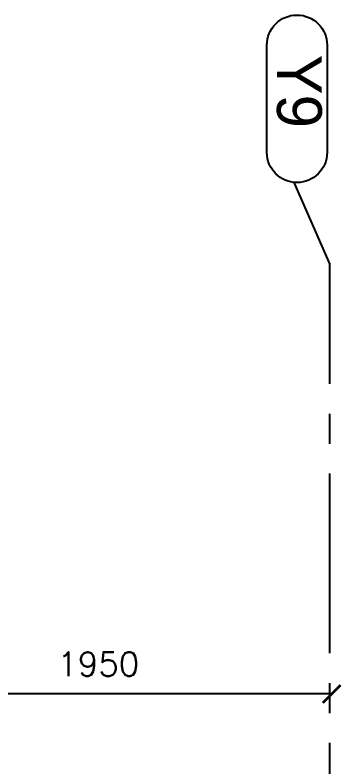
# Model space of a CAD drawing. Header units: millimetres. Extents: x -414464 to 1686, y -90036 to 108605.
# Drawn here: x -112074 to -110708, y -44368 to -41227 of the extents above; entities that cross this region are included whole.
import ezdxf

# ---------------------------------------------------------------- set-up
doc = ezdxf.new("R2010")
doc.units = ezdxf.units.MM
doc.header["$LTSCALE"] = 1000
doc.header["$MEASUREMENT"] = 0
for name, pattern in [('$1$AUDIT_D_120904163729-0', [0]), ('$36$HIDDEN', [0.375, 0.25, -0.125]), ('AUDIT_D_120904163729-0', [0]), ('T8(T9 IS SIMILAR) - DIMENSION & TEXTING$1$AUDIT_D_120904163729-0', [0]), ('T8(T9 IS SIMILAR) - DIMENSION & TEXTING$1$T8 - TYPICAL FLOOR CORE$0$( Hidden )', [0.375, 0.25, -0.125]), ('T8_REFUGE COLUMNS$1$AUDIT_D_120904163729-0', [0]), ('T8_REFUGE COLUMNS$1$CENTER2', [1.125, 0.75, -0.125, 0.125, -0.125])]:
    doc.linetypes.add(name, pattern=pattern)
doc.layers.get('0').update_dxf_attribs({"linetype": 'AUDIT_D_120904163729-0'})
for name, color, linetype in [('$0$A-HATCH -160', 251, '$1$AUDIT_D_120904163729-0'), ('$21$A-DIMENSIONS', 2, '$36$HIDDEN'), ('a-rcc', 3, 'Continuous'), ('T8(T9 IS SIMILAR) - DIMENSION & TEXTING$1$A-PLUMBING', 7, 'T8(T9 IS SIMILAR) - DIMENSION & TEXTING$1$AUDIT_D_120904163729-0'), ('T8(T9 IS SIMILAR) - DIMENSION & TEXTING$1$U-TI-TEXT', 7, 'Continuous'), ('T8(T9 IS SIMILAR)$1$$6$a-beam 2', 50, 'Continuous'), ('T8_REFUGE COLUMNS$1$A-CENTERLINE', 193, 'T8_REFUGE COLUMNS$1$CENTER2'), ('T8_REFUGE COLUMNS$1$A-COLUMN GRID NUMBERING', 4, 'T8_REFUGE COLUMNS$1$AUDIT_D_120904163729-0'), ('T8_TYPICAL COLUMNS$1$A-RCC COLS', 3, 'Continuous')]:
    doc.layers.add(name, color=color, linetype=linetype)
doc.layers.add('T8(T9 IS SIMILAR)$1$D&W', color=8, linetype='Continuous', lineweight=25)
doc.styles.add('T8(T9 IS SIMILAR) - DIMENSION & TEXTING$1$Romans 1', font='romans.shx', dxfattribs={"height": 100})
doc.styles.add('T8_REFUGE COLUMNS$1$STANDARD', font='GOTHIC.TTF')
doc.dimstyles.new('T8(T9 IS SIMILAR) - DIMENSION & TEXTING$1$ALPINE S', dxfattribs={"dimscale": 0, "dimtxt": 100, "dimasz": 75, "dimexe": 0, "dimexo": 0, "dimgap": 75, "dimtad": 1, "dimdec": 0, "dimzin": 0, "dimdsep": 46, "dimtxsty": 'T8(T9 IS SIMILAR) - DIMENSION & TEXTING$1$Romans 1', "dimblk": 'T8(T9 IS SIMILAR) - DIMENSION & TEXTING$1$_ArchTick', "dimcen": 0.09, "dimclrd": 256, "dimclre": 256, "dimclrt": 7, "dimadec": 0, "dimazin": 0, "dimtfac": 1, "dimtdec": 0, "dimtofl": 0, "dimtmove": 1, "dimatfit": 0, "dimldrblk": 'T8(T9 IS SIMILAR) - DIMENSION & TEXTING$1$_Open90', "dimfxl": 1, "dimtolj": 1, "dimtzin": 0, "dimarcsym": 0})

# ---------------------------------------------------------------- blocks, each defined once
blk = doc.blocks.new('T8_REFUGE COLUMNS')
at = {"layer": 'T8_REFUGE COLUMNS$1$A-CENTERLINE'}
for p in [(1182156.9, -5717716.1), (1223494.9, -5717567.4)]:
    blk.add_line(p, (1182495.9, -5717567.4), dxfattribs=at)
at = {"layer": 'T8_REFUGE COLUMNS$1$A-COLUMN GRID NUMBERING', "linetype": 'ByBlock'}
blk.add_lwpolyline([(1181579.9, -5717830.1, -1), (1181579.9, -5717578.4), (1182028, -5717578.4, -1), (1182028, -5717830.1)], format="xyb", close=True, dxfattribs=at)
at = {"layer": 'T8_REFUGE COLUMNS$1$A-COLUMN GRID NUMBERING', "linetype": 'ByBlock', "insert": (1181619.3, -5717600.4), "char_height": 187.5, "attachment_point": 1, "style": 'T8_REFUGE COLUMNS$1$STANDARD'}
blk.add_mtext_dynamic_manual_height_columns('Y9', width=444.685, gutter_width=500, heights=[0], dxfattribs=at)
blk = doc.blocks.new('T8_TYPICAL COLUMNS')
at = {"layer": 'T8_TYPICAL COLUMNS$1$A-RCC COLS', "linetype": 'ByBlock'}
blk.add_blockref('T8_REFUGE COLUMNS', (0, 0), dxfattribs=at)
blk = doc.blocks.new('T8(T9 IS SIMILAR) - DIMENSION & TEXTING$1$_ArchTick')
at = {"color": 0, "linetype": 'ByBlock', "const_width": 0.15}
blk.add_lwpolyline([(-0.5, -0.5), (0.5, 0.5)], dxfattribs=at)
blk = doc.blocks.new('*D464')
at = {"layer": 'T8(T9 IS SIMILAR) - DIMENSION & TEXTING$1$U-TI-TEXT', "linetype": 'T8(T9 IS SIMILAR) - DIMENSION & TEXTING$1$T8 - TYPICAL FLOOR CORE$0$( Hidden )', "lineweight": -2, "transparency": 16777216}
for p, q in [((-23160, -3685.4), (-23162, -3685.4)), ((-23160, -5635.2), (-23162, -5635.2))]:
    blk.add_line(p, q, dxfattribs=at)
at = {"layer": 'T8(T9 IS SIMILAR) - DIMENSION & TEXTING$1$U-TI-TEXT', "lineweight": -2, "transparency": 16777216}
blk.add_line((-23162, -3685.4), (-23162, -5635.2), dxfattribs=at)
at = {"layer": 'T8(T9 IS SIMILAR) - DIMENSION & TEXTING$1$U-TI-TEXT', "linetype": 'ByBlock', "lineweight": -2, "transparency": 16777216, "xscale": 75, "yscale": 75, "zscale": 75}
for p, rotation in [((-23162, -3685.4), 90), ((-23162, -5635.2), 270)]:
    blk.add_blockref('T8(T9 IS SIMILAR) - DIMENSION & TEXTING$1$_ArchTick', p, dxfattribs=dict(at, rotation=rotation))
at = {"layer": 'T8(T9 IS SIMILAR) - DIMENSION & TEXTING$1$U-TI-TEXT', "color": 7, "linetype": 'ByBlock', "transparency": 16777216, "insert": (-23287, -4660.3), "char_height": 100, "attachment_point": 5, "rotation": 90, "style": 'T8(T9 IS SIMILAR) - DIMENSION & TEXTING$1$Romans 1', "bg_fill": 3, "box_fill_scale": 1.25, "bg_fill_color": 256, "bg_fill_true_color": 13158600, "bg_fill_transparency": 0}
blk.add_mtext('\\A1;1950', dxfattribs=at)
blk = doc.blocks.new('T8(T9 IS SIMILAR) - DIMENSION & TEXTING$1$_Open90')
at = {"color": 0, "linetype": 'ByBlock', "lineweight": -2}
for p, q in [((-0.5, 0.5), (0, 0)), ((0, 0), (-1, 0)), ((0, 0), (-0.5, -0.5))]:
    blk.add_line(p, q, dxfattribs=at)
blk = doc.blocks.new('T8(T9 IS SIMILAR) - DIMENSION & TEXTING$1$A$C77D62699')
at = {"layer": 'T8(T9 IS SIMILAR) - DIMENSION & TEXTING$1$U-TI-TEXT', "linetype": 'ByBlock'}
dim = blk.add_linear_dim(base=(-23162, -5635.2), p1=(-21619.4, -3685.4), p2=(-21643.5, -5635.2), angle=90, dimstyle='T8(T9 IS SIMILAR) - DIMENSION & TEXTING$1$ALPINE S', override={"dimscale": 1, "dimfxl": 2, "dimfxlon": 1, "dimtfill": 1, "dimarcsym": 1}, dxfattribs=at)
dim.commit()
dim.dimension.update_dxf_attribs({"geometry": '*D464', "text_midpoint": (-23287, -4660.3)})
blk = doc.blocks.new('T8(T9 IS SIMILAR) - DIMENSION & TEXTING')
at = {"layer": 'T8(T9 IS SIMILAR) - DIMENSION & TEXTING$1$A-PLUMBING', "linetype": 'ByBlock'}
blk.add_blockref('T8(T9 IS SIMILAR) - DIMENSION & TEXTING$1$A$C77D62699', (1207452.3, -5713874), dxfattribs=at)
blk = doc.blocks.new('T8(T9 IS SIMILAR)')
at = {"layer": 'T8(T9 IS SIMILAR)$1$D&W', "linetype": 'ByBlock'}
blk.add_blockref('T8_TYPICAL COLUMNS', (0, 0), dxfattribs=at)
at = {"layer": 'T8(T9 IS SIMILAR)$1$$6$a-beam 2', "linetype": 'ByBlock'}
blk.add_blockref('T8(T9 IS SIMILAR) - DIMENSION & TEXTING', (0, 0), dxfattribs=at)
blk = doc.blocks.new('A$C48506478')
at = {"layer": '$21$A-DIMENSIONS', "linetype": 'ByBlock'}
blk.add_blockref('T8(T9 IS SIMILAR)', (-1195542.6, 5727884.6), dxfattribs=at)
at = {"layer": '$0$A-HATCH -160', "linetype": 'ByBlock'}
blk.add_blockref('T8(T9 IS SIMILAR) - DIMENSION & TEXTING', (-1195542.6, 5727884.6), dxfattribs=at)

msp = doc.modelspace()

# ---------------------------------------------------------------- block references
at = {"layer": 'a-rcc', "linetype": 'ByBlock', "rotation": 270}
msp.add_blockref('A$C48506478', (-121076, -55315.3, 0), dxfattribs=at)

doc.saveas('drawing.dxf')
